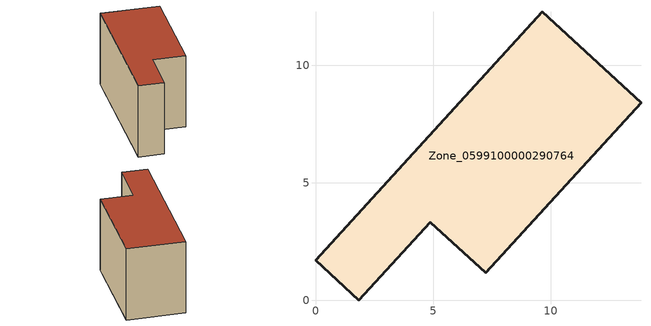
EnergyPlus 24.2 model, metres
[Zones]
Zone_0599100000290764
 floor ground (C_G): 4.89,3.31 1.85,0 0,1.7 9.65,12.27 13.85,8.41 7.24,1.16 z0
 wall outside (C_F): 9.65,12.27 0,1.7 1.85,0 4.89,3.31 7.24,1.16 13.85,8.41 9.65,12.27 z0:7.55
 roof outside (C_R): 7.24,1.16 13.85,8.41 9.65,12.27 0,1.7 1.85,0 4.89,3.31 z7.55
[BUILDING]
Pand.0599100000290764: North Axis=0; Terrain=City; Loads Convergence Tolerance Value=0.04; Temperature Convergence Tolerance Value=0.4; Solar Distribution=FullExterior; Maximum Number of Warmup Days=25; Minimum Number of Warmup Days=1
[Site:Location]
Rotterdam.The.Hague.AP_ZH_NLD Design_Conditions: Latitude=51.96; Longitude=4.45; Time Zone=1; Elevation=-4.5
[SITE:GROUNDTEMPERATURE:BUILDINGSURFACE]
18, 18, 18, 18, 18, 18, 18, 18, 18, 18, 18, 18
[MATERIAL] Thermal Absorptance=0.9; Solar Absorptance=0.7; Visible Absorptance=0.7
Name | Roughness | Thickness | Conductivity | Density | Specific Heat
G.TI.1975-1991 | MediumSmooth | 0.15 | 0.288461 | 540 | 1210
F.TI.1975-1991 | Rough | 0.3 | 0.230769 | 1920 | 840
R.TI.1975-1991 | MediumRough | 0.2 | 0.153846 | 1500 | 1000
[CONSTRUCTION]
C_G: G.TI.1975-1991
C_F: F.TI.1975-1991
C_R: R.TI.1975-1991
[ZONE]
Zone_0599100000290764: Type=1; Multiplier=1; Ceiling Height=Autocalculate; Volume=Autocalculate; Floor Area=autocalculate; Part of Total Floor Area=Yes
[ZONEINFILTRATION:DESIGNFLOWRATE]
Infil_Zone_0599100000290764: Zone or ZoneList or Space or SpaceList=Zone_0599100000290764; Schedule=AlwaysOn; Design Flow Rate Calculation Method=Flow/Area; Flow Rate per Floor Area=0.003; Constant Term Coefficient=1; Temperature Term Coefficient=0; Velocity Term Coefficient=0; Velocity Squared Term Coefficient=0
[HVACTEMPLATE:ZONE:IDEALLOADSAIRSYSTEM]
Zone_0599100000290764: Maximum Heating Supply Air Temperature=50; Minimum Cooling Supply Air Temperature=13; Maximum Heating Supply Air Humidity Ratio=0.0156; Minimum Cooling Supply Air Humidity Ratio=0.0077; Heating Limit=NoLimit; Cooling Limit=NoLimit; Dehumidification Control Type=ConstantSensibleHeatRatio; Cooling Sensible Heat Ratio=0.7; Dehumidification Setpoint=60; Humidification Control Type=None; Humidification Setpoint=30; Outdoor Air Method=None; Outdoor Air Flow Rate per Person=0.00944; Outdoor Air Flow Rate per Zone Floor Area=0; Outdoor Air Flow Rate per Zone=0; Demand Controlled Ventilation Type=None; Outdoor Air Economizer Type=NoEconomizer; Heat Recovery Type=None; Sensible Heat Recovery Effectiveness=0.7; Latent Heat Recovery Effectiveness=0.65
[ZONECONTROL:THERMOSTAT]
ThermostatControl_Zone_0599100000290764: Zone or ZoneList=Zone_0599100000290764; Control Type Schedule=DualSetpointControlType; Control 1=Thermostat_Zone_0599100000290764; Temperature Difference Between Cutout And Setpoint=0
[THERMOSTATSETPOINT:DUALSETPOINT]
Thermostat_Zone_0599100000290764: Heating Setpoint Temperature Schedule=HeatingSetpoint_Zone_0599100000290764; Cooling Setpoint Temperature Schedule=CoolingSetpoint_Zone_0599100000290764
[SCHEDULE:COMPACT]
HeatingSetpoint_Zone_0599100000290764: Through: 12/31, For: AllDays, Until: 24:00, 21
CoolingSetpoint_Zone_0599100000290764: Through: 12/31, For: AllDays, Until: 24:00, 24
DualSetpointControlType: Through: 12/31, For: AllDays, Until: 24:00, 4
AlwaysOn: Through: 12/31, For: AllDays, Until: 24:00, 1
